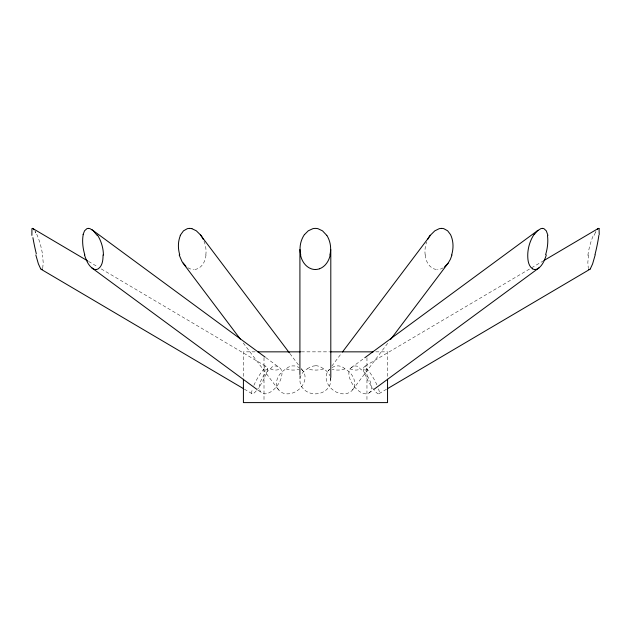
<?xml version="1.0" encoding="UTF-8"?>
<svg xmlns="http://www.w3.org/2000/svg" width="631" height="631" viewBox="0 0 631 631"><rect width="100%" height="100%" fill="white"/><g stroke="black" fill="none" stroke-linecap="round" stroke-linejoin="round"><path stroke-width="0.47" stroke-dasharray="3.15 2.37" d="M267.781 368.883L267.071 369.387A25.406 4.945 -60.4 0 1 264.294 369.466C263.056 365.459 267.11 364.97 267.781 368.883A15.444 3.005 -60.4 0 1 257.827 388.877M205.998 255.011C205.477 260.556 202.788 266.613 197.322 268.822A12.32 10.995 71.7 0 1 193.725 269.508M588.573 254.963L587.832 262.417L588.281 268.143M366.856 368.883L366.682 369.419A25.406 4.945 60.4 0 1 363.953 369.427L363.243 368.922C363.787 365.696 367.4 364.813 366.856 368.883A15.444 3.005 60.4 0 1 377.141 385.336M42.734 268.191L43.208 262.48L42.474 255.011M594.055 235.379L596.279 230.851M595.348 232.563L595.972 231.38M270.604 368.883C272.592 364.513 278.413 365.428 280.779 368.922A15.444 8.424 -54.7 0 1 274.154 389.201A15.444 8.424 -54.7 0 1 259.57 389.13A15.444 8.424 -54.7 0 1 270.604 368.883L271.645 369.403A25.461 13.882 -54.7 0 0 279.288 369.443L280.779 368.922M328.262 370.807L329.445 369.245M331.803 366.114L341.253 353.589M352.54 389.919L388.743 341.907M350.063 368.883C352.469 365.388 358.305 364.544 360.277 368.922A15.444 8.424 54.7 0 1 371.225 389.201A15.444 8.424 54.7 0 1 356.586 389.13A15.444 8.424 54.7 0 1 350.063 368.883L351.554 369.403A25.461 13.882 54.7 0 0 359.236 369.443L360.277 368.922M301.515 369.372A15.444 12.17 -38 0 1 298.747 389.572A15.444 12.17 -38 0 1 277.979 388.972A15.444 12.17 -38 0 1 286.127 368.922C289.416 365.349 295.158 364.884 299.118 367.613M351.396 367.613L364.008 358.329M369.103 392.924L373.055 390.013M332.009 367.636C335.937 364.899 341.671 365.325 344.968 368.883A15.444 12.17 38 0 1 353.234 388.909A15.444 12.17 38 0 1 332.505 389.635A15.444 12.17 38 0 1 329.611 369.419M365.152 366.043L543.078 261.037M379.065 393.649L386.677 389.153M443.222 267.812L441.132 268.822A12.32 10.979 -71.8 0 1 437.449 269.508M344.968 368.883L343.256 369.403A25.461 20.058 38 0 1 332.198 369.443M255.161 351.846L243.408 351.846L243.408 378.206M301.318 351.846L329.642 351.846M375.8 351.846L387.552 351.846L387.552 378.206M286.127 368.922L287.839 369.435A25.461 20.058 -38 0 0 298.913 369.411M187.872 267.757L189.955 268.782A12.352 10.987 70.4 0 0 193.614 269.484M88.585 261.439L97.876 266.929M101.26 268.924L266.471 366.65M244.355 389.161L251.95 393.649M265.943 357.706L279.438 367.636M257.756 390.013L261.707 392.924M289.921 353.581L298.779 365.325M301.145 368.465L302.919 370.807M243.235 342.964L278.642 389.919M35.659 232.516L35.028 231.332L36.63 234.582M425.191 254.963C425.704 260.5 428.354 266.527 433.773 268.782A12.352 11.003 -70.3 0 0 437.346 269.484M366.958 357.706L366.958 401.631M330.802 377.441L330.802 380.367M299.914 375.484L299.914 380.367M264.003 357.706L264.003 401.631M330.573 378.016A15.444 13.511 0 0 1 319.941 393.263A15.444 13.511 0 0 1 301.303 385.967A15.444 13.511 0 0 1 307.226 368.883M315.492 365.649A13.062 12.888 -9.5 0 1 323.569 368.93A15.444 13.511 0 0 1 329.824 375.619M323.585 368.954A25.934 22.677 0 0 1 307.218 368.906M307.313 368.977A13.038 12.707 0.5 0 1 315.358 365.814M256.257 390.849A15.444 3.005 -60.4 0 1 252.487 388.877M253.875 385.336A15.444 3.005 -60.4 0 1 264.113 368.922M36.724 234.172A27.023 8.258 76.5 0 1 42.624 255.098M204.01 241.113A27.023 24.712 56.7 0 1 205.848 254.971M425.16 254.971A27.172 25.011 -55.1 0 1 426.643 241.973M378.529 388.877A15.444 3.005 60.4 0 1 373.528 389.319A15.444 3.005 60.4 0 1 363.243 368.922M587.863 255.381A27.172 8.779 -76.3 0 1 593.787 234.409"/><path stroke-width="0.95" d="M299.914 249.49L299.914 374.514M330.802 249.474L330.802 377.441M599.213 234.582L599.064 228.682M330.234 254.963C329.027 260.848 325.351 266.684 319.499 268.782M595.159 255.011L592.596 263.916L590.324 268.822M83.071 234.582L84.546 230.804L86.889 228.682A10.711 6.373 68.6 0 1 88.387 228.39M451.97 255.011L450.368 259.333L448.097 263.206L390.526 339.549M546.312 254.963C544.648 260.114 542.494 265.817 537.659 268.782A12.352 7.596 -78.8 0 1 535.072 269.484M180.214 235.379L183.471 230.851L187.281 228.706A10.727 9.236 54.5 0 1 189.497 228.398M534.22 234.582L537.423 230.804L540.783 228.682A10.711 6.397 -68.6 0 1 542.423 228.39M342.436 352.019L430.973 234.629L434.798 230.851L439.168 228.706A10.727 9.236 -54.6 0 1 441.463 228.398M448.097 263.206L444.547 266.905M304.513 234.582L308.275 230.804L312.842 228.682A10.711 10.246 0.2 0 1 318.008 228.706L322.52 230.851L326.771 235.379M597.415 229.211L597.912 228.706A10.727 2.272 -72.4 0 1 598.559 228.398M364.797 357.753L537.983 230.323M539.174 267.757L373.844 389.43M543.922 260.54L598.149 228.54M387.521 388.657L589.717 269.382M257.779 351.846L300.451 351.846M330.51 351.846L373.181 351.846M191.911 228.682L196.312 230.804L200.169 234.582M93.222 268.822C88.356 265.888 86.195 260.161 84.522 255.011M32.844 228.525L87.741 260.942M41.267 269.366L243.511 388.664M97.103 235.379L93.427 230.851L90.099 228.706A10.727 6.389 68.5 0 0 88.466 228.398M532.548 268.822C528.234 265.793 527.713 259.854 527.745 255.011A27.023 18.291 -72.4 0 1 534.071 234.409M91.763 229.542L265.186 357.154M91.7 267.812L256.967 389.43M185.924 266.329L182.051 261.66L179.188 254.963M200.745 235.339L289.329 352.8M183.037 263.143L240.285 339.052M34.129 229.889L33.072 228.682A10.711 2.287 72.6 0 0 32.426 228.39M40.652 268.782L38.381 263.853L35.817 254.963M300.49 255.011C301.705 260.911 305.42 266.771 311.32 268.822A12.32 12.194 0.4 0 0 315.358 269.508M547.929 235.379L546.304 230.851L543.985 228.706A10.727 6.397 -68.4 0 0 542.494 228.398M31.881 235.379L31.929 228.706A10.727 2.287 72.4 0 1 32.402 228.398M103.042 254.963C103.082 259.806 102.569 265.714 98.31 268.782A12.352 7.619 78.8 0 1 95.888 269.484M387.552 379.176L387.552 402.602L243.408 402.602L243.408 379.176M326.826 235.347A27.172 26.313 -26.3 0 1 329.926 254.9M319.491 268.774A12.352 12.202 -0.5 0 1 315.476 269.484M300.758 254.956A27.023 26.234 22.5 0 1 304.45 234.535M97.458 235.008A27.172 18.756 72 0 1 103.421 255.074M95.817 269.508A12.32 7.596 79.6 0 1 93.214 268.853M84.822 254.885A27.023 14.418 74.8 0 1 83.189 234.7M36.33 253.843A27.172 2.934 77 0 1 32.915 237.65M41.654 269.476A12.352 2.698 81 0 1 40.652 268.664M42.332 268.987A12.32 2.729 81.7 0 1 41.685 269.5M179.756 254.829A27.172 22.408 66.7 0 1 180.395 235.497M200.303 234.48A27.023 24.712 56.7 0 1 203.237 239.354M189.608 228.39A10.711 9.236 54.7 0 1 191.911 228.674M451.654 254.932A27.023 22.558 -66.2 0 0 450.526 234.598L447.639 230.804L443.798 228.682A10.711 9.22 -54.9 0 0 441.574 228.39M427.763 239.307A27.172 25.011 -55.1 0 1 430.153 235.205M588.636 269.098A12.352 2.729 -81 0 0 589.307 269.484A12.32 2.705 -81.7 0 0 590.316 268.924M598.866 235.371A27.023 3.415 -77.1 0 1 594.994 254.624M598.59 228.39A10.711 2.264 -72.6 0 1 599.056 228.69M547.495 235.781A27.172 14.063 -74.8 0 1 545.618 254.695M534.993 269.508A12.32 7.611 -79.6 0 1 532.556 268.798"/></g></svg>
